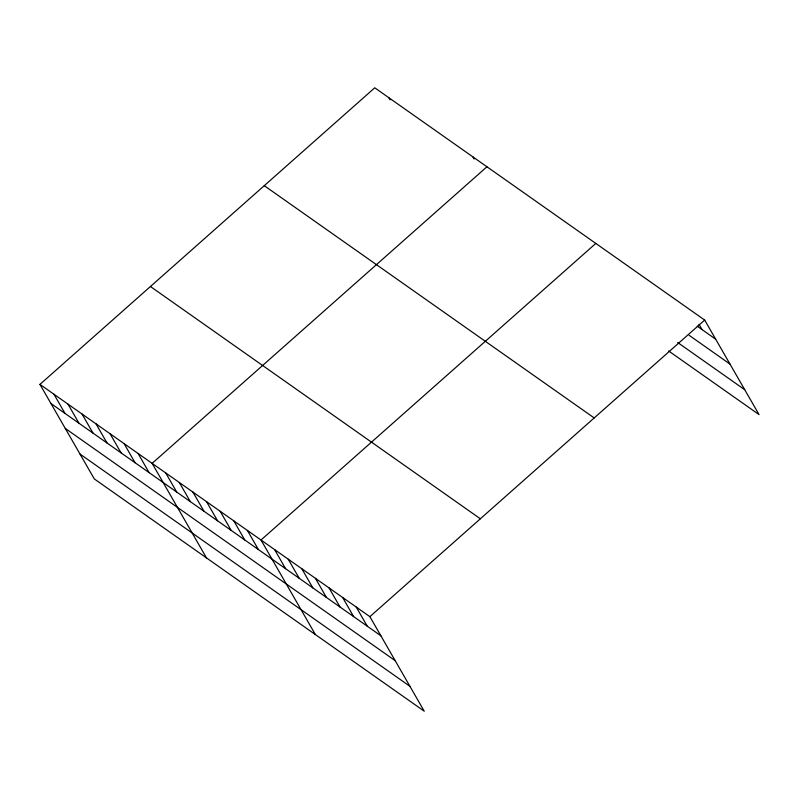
<?xml version="1.0" encoding="UTF-8"?>
<svg xmlns="http://www.w3.org/2000/svg" width="799" height="799" viewBox="0 0 799 799"><rect width="100%" height="100%" fill="white"/><g stroke="black" fill="none" stroke-linecap="round" stroke-linejoin="round"><path stroke-width="1.2" d="M39.95 384.389L369.877 616.658L424.239 711.2L94.312 478.931L39.95 384.389L374.761 87.8L704.688 320.069L759.05 414.611L668.643 350.971M486.931 166.771L152.13 463.36L206.492 557.902M595.814 243.425L261.003 540.014L315.365 634.556M369.877 616.658L704.688 320.069M697.207 326.182L715.674 339.185M689.167 335.33L729.986 364.074M677.662 342.501L744.738 389.722M264.269 185.678L594.196 417.947M150.442 286.511L480.369 518.791M50.946 403.505L380.873 635.774M65.258 428.394L395.185 660.663M80 454.042L409.927 686.311M699.015 324.294L702.071 329.607M472.908 156.904L474.137 159.021M388.783 97.668L390.002 99.795M356.264 607.08L367.26 626.196M342.661 597.502L353.647 616.618M329.048 587.914L340.044 607.03M315.435 578.336L326.431 597.452M301.832 568.758L312.818 587.874M288.219 559.17L299.216 578.286M274.606 549.592L285.603 568.708M247.39 530.426L258.387 549.542M233.787 520.848L244.774 539.964M220.174 511.27L231.161 530.386M206.561 501.682L217.558 520.798M192.958 492.104L203.945 511.22M179.346 482.526L190.332 501.642M165.733 472.938L176.729 492.054M138.107 453.492L149.093 472.608M124.085 443.615L135.071 462.731M110.062 433.747L121.049 452.863M96.04 423.87L107.026 442.986M82.017 414.002L93.004 433.118M67.995 404.134L78.991 423.25M53.972 394.257L64.969 413.373"/></g></svg>
